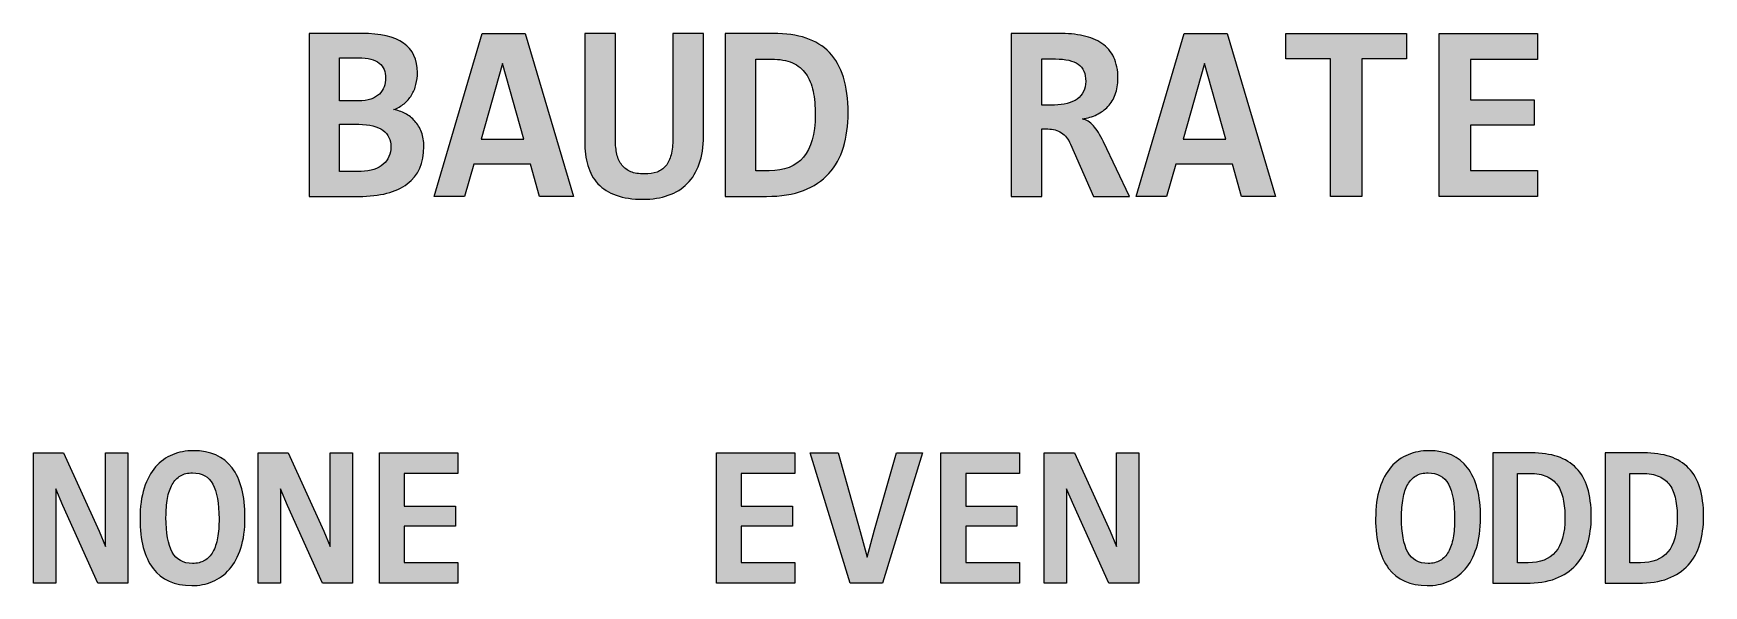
# Model space of a CAD drawing. Extents: x 264 to 349, y -535 to -258.
# Drawn here: x 270.4 to 335.8, y -444.3 to -422.7 of the extents above; entities that cross this region are included whole.
import ezdxf

# ---------------------------------------------------------------- set-up
doc = ezdxf.new("R2010")
doc.units = 0
doc.header["$MEASUREMENT"] = 0
doc.layers.add('LAYER_1', color=7, linetype='CONTINUOUS')

# ---------------------------------------------------------------- blocks, each defined once
blk = doc.blocks.new('BLOCK_7')
at = {"layer": 'LAYER_1'}
h = blk.add_hatch(color=7, dxfattribs=at)
h.dxf.hatch_style = 2
h.paths.add_polyline_path([(272.969, -444.25), (271.602, -441.203), (271.32, -440.547), (271.32, -442.664), (271.32, -444.25), (270.445, -444.25), (270.445, -439.144), (271.625, -439.144), (273.02, -442.211), (273.266, -442.809), (273.266, -440.554), (273.266, -439.144), (274.141, -439.144), (274.141, -444.25)])
h = blk.add_hatch(color=7, dxfattribs=at)
h.dxf.hatch_style = 2
edge = h.paths.add_edge_path()
edge.add_spline(control_points=[(278.73, -441.676), (278.73, -442.139), (278.676, -442.539), (278.568, -442.875), (278.46, -443.211), (278.312, -443.487), (278.123, -443.703), (277.934, -443.919), (277.713, -444.079), (277.459, -444.184), (277.205, -444.287), (276.934, -444.34), (276.645, -444.34), (275.973, -444.34), (275.467, -444.116), (275.129, -443.67), (274.791, -443.223), (274.621, -442.574), (274.621, -441.722), (274.621, -441.259), (274.675, -440.859), (274.783, -440.523), (274.891, -440.187), (275.04, -439.911), (275.229, -439.695), (275.417, -439.479), (275.639, -439.319), (275.893, -439.215), (276.146, -439.111), (276.418, -439.058), (276.707, -439.058), (277.379, -439.058), (277.884, -439.281), (278.223, -439.726), (278.561, -440.172), (278.73, -440.822), (278.73, -441.676)], knot_values=[0, 0, 0, 0, 1, 1, 1, 2, 2, 2, 3, 3, 3, 4, 4, 4, 5, 5, 5, 6, 6, 6, 7, 7, 7, 8, 8, 8, 9, 9, 9, 10, 10, 10, 11, 11, 11, 12, 12, 12, 12], degree=3, periodic=1)
edge = h.paths.add_edge_path()
edge.add_spline(control_points=[(277.715, -441.722), (277.715, -441.118), (277.634, -440.668), (277.473, -440.371), (277.311, -440.074), (277.045, -439.926), (276.676, -439.926), (276.491, -439.926), (276.333, -439.964), (276.203, -440.041), (276.073, -440.117), (275.965, -440.23), (275.881, -440.379), (275.796, -440.527), (275.734, -440.71), (275.695, -440.927), (275.656, -441.145), (275.637, -441.394), (275.637, -441.676), (275.637, -442.28), (275.718, -442.731), (275.881, -443.028), (276.043, -443.324), (276.309, -443.473), (276.676, -443.473), (276.861, -443.473), (277.019, -443.434), (277.15, -443.358), (277.282, -443.281), (277.389, -443.168), (277.473, -443.02), (277.556, -442.871), (277.617, -442.688), (277.656, -442.47), (277.695, -442.253), (277.715, -442.004), (277.715, -441.722)], knot_values=[0, 0, 0, 0, 1, 1, 1, 2, 2, 2, 3, 3, 3, 4, 4, 4, 5, 5, 5, 6, 6, 6, 7, 7, 7, 8, 8, 8, 9, 9, 9, 10, 10, 10, 11, 11, 11, 12, 12, 12, 12], degree=3, periodic=1)
h = blk.add_hatch(color=7, dxfattribs=at)
h.dxf.hatch_style = 2
h.paths.add_polyline_path([(281.766, -444.25), (280.398, -441.203), (280.117, -440.547), (280.117, -442.664), (280.117, -444.25), (279.242, -444.25), (279.242, -439.144), (280.422, -439.144), (281.816, -442.211), (282.062, -442.809), (282.062, -440.554), (282.062, -439.144), (282.938, -439.144), (282.938, -444.25)])
h = blk.add_hatch(color=7, dxfattribs=at)
h.dxf.hatch_style = 2
h.paths.add_polyline_path([(283.992, -444.25), (283.992, -439.144), (287.066, -439.144), (287.066, -439.957), (284.969, -439.957), (284.969, -441.226), (286.969, -441.226), (286.969, -442.019), (284.969, -442.019), (284.969, -443.438), (287.066, -443.438), (287.066, -444.25)])
h = blk.add_hatch(color=7, dxfattribs=at)
h.dxf.hatch_style = 2
h.paths.add_polyline_path([(297.188, -444.25), (297.188, -439.144), (300.262, -439.144), (300.262, -439.957), (298.164, -439.957), (298.164, -441.226), (300.164, -441.226), (300.164, -442.019), (298.164, -442.019), (298.164, -443.438), (300.262, -443.438), (300.262, -444.25)])
h = blk.add_hatch(color=7, dxfattribs=at)
h.dxf.hatch_style = 2
h.paths.add_polyline_path([(303.699, -444.25), (302.426, -444.25), (300.867, -439.144), (301.957, -439.144), (302.82, -442.219), (303.098, -443.227), (303.387, -442.16), (304.242, -439.144), (305.266, -439.144)])
h = blk.add_hatch(color=7, dxfattribs=at)
h.dxf.hatch_style = 2
h.paths.add_polyline_path([(305.984, -444.25), (305.984, -439.144), (309.059, -439.144), (309.059, -439.957), (306.961, -439.957), (306.961, -441.226), (308.961, -441.226), (308.961, -442.019), (306.961, -442.019), (306.961, -443.438), (309.059, -443.438), (309.059, -444.25)])
h = blk.add_hatch(color=7, dxfattribs=at)
h.dxf.hatch_style = 2
h.paths.add_polyline_path([(312.555, -444.25), (311.188, -441.203), (310.906, -440.547), (310.906, -442.664), (310.906, -444.25), (310.031, -444.25), (310.031, -439.144), (311.211, -439.144), (312.605, -442.211), (312.852, -442.809), (312.852, -440.554), (312.852, -439.144), (313.727, -439.144), (313.727, -444.25)])
h = blk.add_hatch(color=7, dxfattribs=at)
h.dxf.hatch_style = 2
edge = h.paths.add_edge_path()
edge.add_spline(control_points=[(327.113, -441.676), (327.113, -442.139), (327.059, -442.539), (326.951, -442.875), (326.843, -443.211), (326.695, -443.487), (326.506, -443.703), (326.317, -443.919), (326.096, -444.079), (325.842, -444.184), (325.588, -444.287), (325.316, -444.34), (325.027, -444.34), (324.355, -444.34), (323.85, -444.116), (323.512, -443.67), (323.173, -443.223), (323.004, -442.574), (323.004, -441.722), (323.004, -441.259), (323.058, -440.859), (323.166, -440.523), (323.274, -440.187), (323.422, -439.911), (323.611, -439.695), (323.8, -439.479), (324.021, -439.319), (324.275, -439.215), (324.529, -439.111), (324.801, -439.058), (325.09, -439.058), (325.762, -439.058), (326.267, -439.281), (326.605, -439.726), (326.944, -440.172), (327.113, -440.822), (327.113, -441.676)], knot_values=[0, 0, 0, 0, 1, 1, 1, 2, 2, 2, 3, 3, 3, 4, 4, 4, 5, 5, 5, 6, 6, 6, 7, 7, 7, 8, 8, 8, 9, 9, 9, 10, 10, 10, 11, 11, 11, 12, 12, 12, 12], degree=3, periodic=1)
edge = h.paths.add_edge_path()
edge.add_spline(control_points=[(326.098, -441.722), (326.098, -441.118), (326.017, -440.668), (325.855, -440.371), (325.694, -440.074), (325.428, -439.926), (325.059, -439.926), (324.874, -439.926), (324.716, -439.964), (324.586, -440.041), (324.456, -440.117), (324.348, -440.23), (324.264, -440.379), (324.179, -440.527), (324.117, -440.71), (324.078, -440.927), (324.039, -441.145), (324.02, -441.394), (324.02, -441.676), (324.02, -442.28), (324.101, -442.731), (324.264, -443.028), (324.426, -443.324), (324.691, -443.473), (325.059, -443.473), (325.244, -443.473), (325.402, -443.434), (325.533, -443.358), (325.665, -443.281), (325.772, -443.168), (325.855, -443.02), (325.939, -442.871), (326, -442.688), (326.039, -442.47), (326.078, -442.253), (326.098, -442.004), (326.098, -441.722)], knot_values=[0, 0, 0, 0, 1, 1, 1, 2, 2, 2, 3, 3, 3, 4, 4, 4, 5, 5, 5, 6, 6, 6, 7, 7, 7, 8, 8, 8, 9, 9, 9, 10, 10, 10, 11, 11, 11, 12, 12, 12, 12], degree=3, periodic=1)
h = blk.add_hatch(color=7, dxfattribs=at)
h.dxf.hatch_style = 2
edge = h.paths.add_edge_path()
edge.add_spline(control_points=[(331.449, -441.633), (331.449, -442.029), (331.4, -442.388), (331.303, -442.711), (331.205, -443.033), (331.053, -443.309), (330.846, -443.537), (330.639, -443.765), (330.374, -443.941), (330.051, -444.065), (329.728, -444.188), (329.341, -444.25), (328.891, -444.25), (328.891, -444.25), (327.594, -444.25), (327.594, -444.25), (327.594, -444.25), (327.594, -439.144), (327.594, -439.144), (327.594, -439.144), (329.105, -439.144), (329.105, -439.144), (329.496, -439.144), (329.838, -439.193), (330.131, -439.291), (330.424, -439.388), (330.668, -439.539), (330.863, -439.742), (331.059, -439.945), (331.205, -440.203), (331.303, -440.515), (331.4, -440.828), (331.449, -441.2), (331.449, -441.633)], knot_values=[0, 0, 0, 0, 1, 1, 1, 2, 2, 2, 3, 3, 3, 4, 4, 4, 5, 5, 5, 6, 6, 6, 7, 7, 7, 8, 8, 8, 9, 9, 9, 10, 10, 10, 11, 11, 11, 11], degree=3, periodic=1)
edge = h.paths.add_edge_path()
edge.add_spline(control_points=[(330.418, -441.695), (330.418, -441.419), (330.396, -441.173), (330.352, -440.957), (330.307, -440.74), (330.232, -440.558), (330.127, -440.408), (330.021, -440.258), (329.88, -440.144), (329.703, -440.066), (329.526, -439.988), (329.306, -439.949), (329.043, -439.949), (329.043, -439.949), (328.555, -439.949), (328.555, -439.949), (328.555, -439.949), (328.555, -443.446), (328.555, -443.446), (328.555, -443.446), (328.977, -443.446), (328.977, -443.446), (329.448, -443.446), (329.806, -443.305), (330.051, -443.024), (330.295, -442.742), (330.418, -442.299), (330.418, -441.695)], knot_values=[0, 0, 0, 0, 1, 1, 1, 2, 2, 2, 3, 3, 3, 4, 4, 4, 5, 5, 5, 6, 6, 6, 7, 7, 7, 8, 8, 8, 9, 9, 9, 9], degree=3, periodic=1)
h = blk.add_hatch(color=7, dxfattribs=at)
h.dxf.hatch_style = 2
edge = h.paths.add_edge_path()
edge.add_spline(control_points=[(335.848, -441.633), (335.848, -442.029), (335.799, -442.388), (335.701, -442.711), (335.604, -443.033), (335.451, -443.309), (335.244, -443.537), (335.037, -443.765), (334.772, -443.941), (334.449, -444.065), (334.126, -444.188), (333.74, -444.25), (333.289, -444.25), (333.289, -444.25), (331.992, -444.25), (331.992, -444.25), (331.992, -444.25), (331.992, -439.144), (331.992, -439.144), (331.992, -439.144), (333.504, -439.144), (333.504, -439.144), (333.895, -439.144), (334.236, -439.193), (334.529, -439.291), (334.822, -439.388), (335.066, -439.539), (335.262, -439.742), (335.457, -439.945), (335.604, -440.203), (335.701, -440.515), (335.799, -440.828), (335.848, -441.2), (335.848, -441.633)], knot_values=[0, 0, 0, 0, 1, 1, 1, 2, 2, 2, 3, 3, 3, 4, 4, 4, 5, 5, 5, 6, 6, 6, 7, 7, 7, 8, 8, 8, 9, 9, 9, 10, 10, 10, 11, 11, 11, 11], degree=3, periodic=1)
edge = h.paths.add_edge_path()
edge.add_spline(control_points=[(334.816, -441.695), (334.816, -441.419), (334.794, -441.173), (334.75, -440.957), (334.706, -440.74), (334.631, -440.558), (334.525, -440.408), (334.42, -440.258), (334.279, -440.144), (334.102, -440.066), (333.924, -439.988), (333.705, -439.949), (333.441, -439.949), (333.441, -439.949), (332.953, -439.949), (332.953, -439.949), (332.953, -439.949), (332.953, -443.446), (332.953, -443.446), (332.953, -443.446), (333.375, -443.446), (333.375, -443.446), (333.846, -443.446), (334.205, -443.305), (334.449, -443.024), (334.694, -442.742), (334.816, -442.299), (334.816, -441.695)], knot_values=[0, 0, 0, 0, 1, 1, 1, 2, 2, 2, 3, 3, 3, 4, 4, 4, 5, 5, 5, 6, 6, 6, 7, 7, 7, 8, 8, 8, 9, 9, 9, 9], degree=3, periodic=1)
for points in [[(272.969, -444.25), (271.602, -441.203), (271.32, -440.547), (271.32, -442.664), (271.32, -444.25), (270.445, -444.25), (270.445, -439.144), (271.625, -439.144), (273.02, -442.211), (273.266, -442.809), (273.266, -440.554), (273.266, -439.144), (274.141, -439.144), (274.141, -444.25), (272.969, -444.25)], [(281.766, -444.25), (280.398, -441.203), (280.117, -440.547), (280.117, -442.664), (280.117, -444.25), (279.242, -444.25), (279.242, -439.144), (280.422, -439.144), (281.816, -442.211), (282.062, -442.809), (282.062, -440.554), (282.062, -439.144), (282.938, -439.144), (282.938, -444.25), (281.766, -444.25)], [(283.992, -444.25), (283.992, -439.144), (287.066, -439.144), (287.066, -439.957), (284.969, -439.957), (284.969, -441.226), (286.969, -441.226), (286.969, -442.019), (284.969, -442.019), (284.969, -443.438), (287.066, -443.438), (287.066, -444.25), (283.992, -444.25)], [(297.188, -444.25), (297.188, -439.144), (300.262, -439.144), (300.262, -439.957), (298.164, -439.957), (298.164, -441.226), (300.164, -441.226), (300.164, -442.019), (298.164, -442.019), (298.164, -443.438), (300.262, -443.438), (300.262, -444.25), (297.188, -444.25)], [(303.699, -444.25), (302.426, -444.25), (300.867, -439.144), (301.957, -439.144), (302.82, -442.219), (303.098, -443.227), (303.387, -442.16), (304.242, -439.144), (305.266, -439.144), (303.699, -444.25)], [(305.984, -444.25), (305.984, -439.144), (309.059, -439.144), (309.059, -439.957), (306.961, -439.957), (306.961, -441.226), (308.961, -441.226), (308.961, -442.019), (306.961, -442.019), (306.961, -443.438), (309.059, -443.438), (309.059, -444.25), (305.984, -444.25)], [(312.555, -444.25), (311.188, -441.203), (310.906, -440.547), (310.906, -442.664), (310.906, -444.25), (310.031, -444.25), (310.031, -439.144), (311.211, -439.144), (312.605, -442.211), (312.852, -442.809), (312.852, -440.554), (312.852, -439.144), (313.727, -439.144), (313.727, -444.25), (312.555, -444.25)]]:
    blk.add_lwpolyline(points, dxfattribs=at)
for points, knots in [([(278.73, -441.676), (278.73, -442.139), (278.676, -442.539), (278.568, -442.875), (278.46, -443.211), (278.312, -443.487), (278.123, -443.703), (277.934, -443.919), (277.713, -444.079), (277.459, -444.184), (277.205, -444.287), (276.934, -444.34), (276.645, -444.34), (275.973, -444.34), (275.467, -444.116), (275.129, -443.67), (274.791, -443.223), (274.621, -442.574), (274.621, -441.722), (274.621, -441.259), (274.675, -440.859), (274.783, -440.523), (274.891, -440.187), (275.04, -439.911), (275.229, -439.695), (275.417, -439.479), (275.639, -439.319), (275.893, -439.215), (276.146, -439.111), (276.418, -439.058), (276.707, -439.058), (277.379, -439.058), (277.884, -439.281), (278.223, -439.726), (278.561, -440.172), (278.73, -440.822), (278.73, -441.676)], [0, 0, 0, 0, 1, 1, 1, 2, 2, 2, 3, 3, 3, 4, 4, 4, 5, 5, 5, 6, 6, 6, 7, 7, 7, 8, 8, 8, 9, 9, 9, 10, 10, 10, 11, 11, 11, 12, 12, 12, 12]), ([(327.113, -441.676), (327.113, -442.139), (327.059, -442.539), (326.951, -442.875), (326.843, -443.211), (326.695, -443.487), (326.506, -443.703), (326.317, -443.919), (326.096, -444.079), (325.842, -444.184), (325.588, -444.287), (325.316, -444.34), (325.027, -444.34), (324.355, -444.34), (323.85, -444.116), (323.512, -443.67), (323.173, -443.223), (323.004, -442.574), (323.004, -441.722), (323.004, -441.259), (323.058, -440.859), (323.166, -440.523), (323.274, -440.187), (323.422, -439.911), (323.611, -439.695), (323.8, -439.479), (324.021, -439.319), (324.275, -439.215), (324.529, -439.111), (324.801, -439.058), (325.09, -439.058), (325.762, -439.058), (326.267, -439.281), (326.605, -439.726), (326.944, -440.172), (327.113, -440.822), (327.113, -441.676)], [0, 0, 0, 0, 1, 1, 1, 2, 2, 2, 3, 3, 3, 4, 4, 4, 5, 5, 5, 6, 6, 6, 7, 7, 7, 8, 8, 8, 9, 9, 9, 10, 10, 10, 11, 11, 11, 12, 12, 12, 12]), ([(331.449, -441.633), (331.449, -442.029), (331.4, -442.388), (331.303, -442.711), (331.205, -443.033), (331.053, -443.309), (330.846, -443.537), (330.639, -443.765), (330.374, -443.941), (330.051, -444.065), (329.728, -444.188), (329.341, -444.25), (328.891, -444.25), (328.891, -444.25), (327.594, -444.25), (327.594, -444.25), (327.594, -444.25), (327.594, -439.144), (327.594, -439.144), (327.594, -439.144), (329.105, -439.144), (329.105, -439.144), (329.496, -439.144), (329.838, -439.193), (330.131, -439.291), (330.424, -439.388), (330.668, -439.539), (330.863, -439.742), (331.059, -439.945), (331.205, -440.203), (331.303, -440.515), (331.4, -440.828), (331.449, -441.2), (331.449, -441.633)], [0, 0, 0, 0, 1, 1, 1, 2, 2, 2, 3, 3, 3, 4, 4, 4, 5, 5, 5, 6, 6, 6, 7, 7, 7, 8, 8, 8, 9, 9, 9, 10, 10, 10, 11, 11, 11, 11]), ([(335.848, -441.633), (335.848, -442.029), (335.799, -442.388), (335.701, -442.711), (335.604, -443.033), (335.451, -443.309), (335.244, -443.537), (335.037, -443.765), (334.772, -443.941), (334.449, -444.065), (334.126, -444.188), (333.74, -444.25), (333.289, -444.25), (333.289, -444.25), (331.992, -444.25), (331.992, -444.25), (331.992, -444.25), (331.992, -439.144), (331.992, -439.144), (331.992, -439.144), (333.504, -439.144), (333.504, -439.144), (333.895, -439.144), (334.236, -439.193), (334.529, -439.291), (334.822, -439.388), (335.066, -439.539), (335.262, -439.742), (335.457, -439.945), (335.604, -440.203), (335.701, -440.515), (335.799, -440.828), (335.848, -441.2), (335.848, -441.633)], [0, 0, 0, 0, 1, 1, 1, 2, 2, 2, 3, 3, 3, 4, 4, 4, 5, 5, 5, 6, 6, 6, 7, 7, 7, 8, 8, 8, 9, 9, 9, 10, 10, 10, 11, 11, 11, 11]), ([(277.715, -441.722), (277.715, -441.118), (277.634, -440.668), (277.473, -440.371), (277.311, -440.074), (277.045, -439.926), (276.676, -439.926), (276.491, -439.926), (276.333, -439.964), (276.203, -440.041), (276.073, -440.117), (275.965, -440.23), (275.881, -440.379), (275.796, -440.527), (275.734, -440.71), (275.695, -440.927), (275.656, -441.145), (275.637, -441.394), (275.637, -441.676), (275.637, -442.28), (275.718, -442.731), (275.881, -443.028), (276.043, -443.324), (276.309, -443.473), (276.676, -443.473), (276.861, -443.473), (277.019, -443.434), (277.15, -443.358), (277.282, -443.281), (277.389, -443.168), (277.473, -443.02), (277.556, -442.871), (277.617, -442.688), (277.656, -442.47), (277.695, -442.253), (277.715, -442.004), (277.715, -441.722)], [0, 0, 0, 0, 1, 1, 1, 2, 2, 2, 3, 3, 3, 4, 4, 4, 5, 5, 5, 6, 6, 6, 7, 7, 7, 8, 8, 8, 9, 9, 9, 10, 10, 10, 11, 11, 11, 12, 12, 12, 12]), ([(326.098, -441.722), (326.098, -441.118), (326.017, -440.668), (325.855, -440.371), (325.694, -440.074), (325.428, -439.926), (325.059, -439.926), (324.874, -439.926), (324.716, -439.964), (324.586, -440.041), (324.456, -440.117), (324.348, -440.23), (324.264, -440.379), (324.179, -440.527), (324.117, -440.71), (324.078, -440.927), (324.039, -441.145), (324.02, -441.394), (324.02, -441.676), (324.02, -442.28), (324.101, -442.731), (324.264, -443.028), (324.426, -443.324), (324.691, -443.473), (325.059, -443.473), (325.244, -443.473), (325.402, -443.434), (325.533, -443.358), (325.665, -443.281), (325.772, -443.168), (325.855, -443.02), (325.939, -442.871), (326, -442.688), (326.039, -442.47), (326.078, -442.253), (326.098, -442.004), (326.098, -441.722)], [0, 0, 0, 0, 1, 1, 1, 2, 2, 2, 3, 3, 3, 4, 4, 4, 5, 5, 5, 6, 6, 6, 7, 7, 7, 8, 8, 8, 9, 9, 9, 10, 10, 10, 11, 11, 11, 12, 12, 12, 12]), ([(330.418, -441.695), (330.418, -441.419), (330.396, -441.173), (330.352, -440.957), (330.307, -440.74), (330.232, -440.558), (330.127, -440.408), (330.021, -440.258), (329.88, -440.144), (329.703, -440.066), (329.526, -439.988), (329.306, -439.949), (329.043, -439.949), (329.043, -439.949), (328.555, -439.949), (328.555, -439.949), (328.555, -439.949), (328.555, -443.446), (328.555, -443.446), (328.555, -443.446), (328.977, -443.446), (328.977, -443.446), (329.448, -443.446), (329.806, -443.305), (330.051, -443.024), (330.295, -442.742), (330.418, -442.299), (330.418, -441.695)], [0, 0, 0, 0, 1, 1, 1, 2, 2, 2, 3, 3, 3, 4, 4, 4, 5, 5, 5, 6, 6, 6, 7, 7, 7, 8, 8, 8, 9, 9, 9, 9]), ([(334.816, -441.695), (334.816, -441.419), (334.794, -441.173), (334.75, -440.957), (334.706, -440.74), (334.631, -440.558), (334.525, -440.408), (334.42, -440.258), (334.279, -440.144), (334.102, -440.066), (333.924, -439.988), (333.705, -439.949), (333.441, -439.949), (333.441, -439.949), (332.953, -439.949), (332.953, -439.949), (332.953, -439.949), (332.953, -443.446), (332.953, -443.446), (332.953, -443.446), (333.375, -443.446), (333.375, -443.446), (333.846, -443.446), (334.205, -443.305), (334.449, -443.024), (334.694, -442.742), (334.816, -442.299), (334.816, -441.695)], [0, 0, 0, 0, 1, 1, 1, 2, 2, 2, 3, 3, 3, 4, 4, 4, 5, 5, 5, 6, 6, 6, 7, 7, 7, 8, 8, 8, 9, 9, 9, 9])]:
    blk.add_open_spline(points, degree=3, knots=knots, dxfattribs=at)
blk = doc.blocks.new('BLOCK_8')
at = {"layer": 'LAYER_1'}
h = blk.add_hatch(color=7, dxfattribs=at)
h.dxf.hatch_style = 2
edge = h.paths.add_edge_path()
edge.add_spline(control_points=[(281.245, -429.104), (281.245, -429.104), (281.245, -422.722), (281.245, -422.722), (281.245, -422.722), (283.306, -422.722), (283.306, -422.722), (284.032, -422.722), (284.576, -422.849), (284.939, -423.103), (285.302, -423.357), (285.483, -423.741), (285.483, -424.255), (285.483, -424.415), (285.465, -424.57), (285.427, -424.721), (285.39, -424.873), (285.332, -425.012), (285.254, -425.139), (285.176, -425.266), (285.078, -425.378), (284.961, -425.476), (284.844, -425.573), (284.706, -425.65), (284.546, -425.705), (284.706, -425.731), (284.857, -425.782), (285.002, -425.859), (285.147, -425.936), (285.274, -426.035), (285.383, -426.157), (285.492, -426.279), (285.579, -426.423), (285.642, -426.589), (285.706, -426.755), (285.737, -426.941), (285.737, -427.146), (285.737, -427.797), (285.519, -428.286), (285.083, -428.613), (284.647, -428.94), (284.017, -429.104), (283.193, -429.104), (283.193, -429.104), (281.245, -429.104), (281.245, -429.104)], knot_values=[0, 0, 0, 0, 1, 1, 1, 2, 2, 2, 3, 3, 3, 4, 4, 4, 5, 5, 5, 6, 6, 6, 7, 7, 7, 8, 8, 8, 9, 9, 9, 10, 10, 10, 11, 11, 11, 12, 12, 12, 13, 13, 13, 14, 14, 14, 15, 15, 15, 15], degree=3, periodic=1)
edge = h.paths.add_edge_path()
edge.add_spline(control_points=[(284.233, -424.465), (284.233, -424.344), (284.214, -424.236), (284.175, -424.138), (284.136, -424.04), (284.073, -423.957), (283.987, -423.889), (283.9, -423.821), (283.79, -423.768), (283.655, -423.73), (283.52, -423.693), (283.356, -423.674), (283.164, -423.674), (283.164, -423.674), (282.437, -423.674), (282.437, -423.674), (282.437, -423.674), (282.437, -425.364), (282.437, -425.364), (282.437, -425.364), (283.164, -425.364), (283.164, -425.364), (283.359, -425.364), (283.524, -425.34), (283.66, -425.293), (283.795, -425.245), (283.905, -425.18), (283.992, -425.097), (284.078, -425.014), (284.14, -424.919), (284.177, -424.812), (284.215, -424.704), (284.233, -424.589), (284.233, -424.465)], knot_values=[0, 0, 0, 0, 1, 1, 1, 2, 2, 2, 3, 3, 3, 4, 4, 4, 5, 5, 5, 6, 6, 6, 7, 7, 7, 8, 8, 8, 9, 9, 9, 10, 10, 10, 11, 11, 11, 11], degree=3, periodic=1)
edge = h.paths.add_edge_path()
edge.add_spline(control_points=[(283.276, -428.122), (283.468, -428.122), (283.637, -428.098), (283.782, -428.049), (283.927, -428), (284.048, -427.933), (284.146, -427.846), (284.243, -427.76), (284.317, -427.658), (284.368, -427.541), (284.418, -427.424), (284.443, -427.299), (284.443, -427.165), (284.443, -426.888), (284.34, -426.672), (284.133, -426.516), (283.927, -426.36), (283.61, -426.281), (283.184, -426.281), (283.184, -426.281), (282.437, -426.281), (282.437, -426.281), (282.437, -426.281), (282.437, -428.122), (282.437, -428.122), (282.437, -428.122), (283.276, -428.122), (283.276, -428.122)], knot_values=[0, 0, 0, 0, 1, 1, 1, 2, 2, 2, 3, 3, 3, 4, 4, 4, 5, 5, 5, 6, 6, 6, 7, 7, 7, 8, 8, 8, 9, 9, 9, 9], degree=3, periodic=1)
h = blk.add_hatch(color=7, dxfattribs=at)
h.dxf.hatch_style = 2
h.paths.add_polyline_path([(290.264, -429.104), (289.912, -427.844), (287.686, -427.844), (287.324, -429.104), (286.133, -429.104), (288.022, -422.722), (289.702, -422.722), (291.592, -429.104)])
h.paths.add_polyline_path([(288.813, -423.894), (287.974, -426.863), (289.644, -426.863)])
h = blk.add_hatch(color=7, dxfattribs=at)
h.dxf.hatch_style = 2
edge = h.paths.add_edge_path()
edge.add_spline(control_points=[(296.685, -426.755), (296.685, -427.162), (296.63, -427.519), (296.521, -427.827), (296.412, -428.135), (296.256, -428.391), (296.052, -428.596), (295.849, -428.801), (295.601, -428.956), (295.308, -429.06), (295.015, -429.164), (294.686, -429.216), (294.321, -429.216), (293.911, -429.216), (293.56, -429.164), (293.267, -429.06), (292.974, -428.956), (292.736, -428.806), (292.554, -428.611), (292.372, -428.415), (292.24, -428.177), (292.158, -427.898), (292.077, -427.618), (292.036, -427.303), (292.036, -426.955), (292.036, -426.955), (292.036, -422.722), (292.036, -422.722), (292.036, -422.722), (293.237, -422.722), (293.237, -422.722), (293.237, -422.722), (293.237, -426.882), (293.237, -426.882), (293.237, -427.097), (293.256, -427.287), (293.293, -427.453), (293.331, -427.619), (293.396, -427.76), (293.489, -427.876), (293.582, -427.991), (293.698, -428.078), (293.838, -428.137), (293.978, -428.196), (294.154, -428.225), (294.365, -428.225), (294.564, -428.225), (294.731, -428.199), (294.868, -428.149), (295.005, -428.099), (295.119, -428.017), (295.21, -427.905), (295.301, -427.793), (295.37, -427.649), (295.415, -427.473), (295.46, -427.297), (295.483, -427.084), (295.483, -426.833), (295.483, -426.833), (295.483, -422.722), (295.483, -422.722), (295.483, -422.722), (296.685, -422.722), (296.685, -422.722), (296.685, -422.722), (296.685, -426.755), (296.685, -426.755)], knot_values=[0, 0, 0, 0, 1, 1, 1, 2, 2, 2, 3, 3, 3, 4, 4, 4, 5, 5, 5, 6, 6, 6, 7, 7, 7, 8, 8, 8, 9, 9, 9, 10, 10, 10, 11, 11, 11, 12, 12, 12, 13, 13, 13, 14, 14, 14, 15, 15, 15, 16, 16, 16, 17, 17, 17, 18, 18, 18, 19, 19, 19, 20, 20, 20, 21, 21, 21, 22, 22, 22, 22], degree=3, periodic=1)
h = blk.add_hatch(color=7, dxfattribs=at)
h.dxf.hatch_style = 2
edge = h.paths.add_edge_path()
edge.add_spline(control_points=[(302.349, -425.832), (302.349, -426.327), (302.288, -426.776), (302.166, -427.18), (302.043, -427.584), (301.853, -427.928), (301.594, -428.213), (301.335, -428.497), (301.004, -428.717), (300.601, -428.872), (300.197, -429.027), (299.713, -429.104), (299.15, -429.104), (299.15, -429.104), (297.529, -429.104), (297.529, -429.104), (297.529, -429.104), (297.529, -422.722), (297.529, -422.722), (297.529, -422.722), (299.419, -422.722), (299.419, -422.722), (299.907, -422.722), (300.334, -422.783), (300.701, -422.905), (301.067, -423.027), (301.372, -423.215), (301.616, -423.469), (301.86, -423.723), (302.043, -424.045), (302.166, -424.436), (302.288, -424.826), (302.349, -425.292), (302.349, -425.832)], knot_values=[0, 0, 0, 0, 1, 1, 1, 2, 2, 2, 3, 3, 3, 4, 4, 4, 5, 5, 5, 6, 6, 6, 7, 7, 7, 8, 8, 8, 9, 9, 9, 10, 10, 10, 11, 11, 11, 11], degree=3, periodic=1)
edge = h.paths.add_edge_path()
edge.add_spline(control_points=[(301.06, -425.91), (301.06, -425.565), (301.032, -425.258), (300.977, -424.988), (300.921, -424.718), (300.828, -424.489), (300.696, -424.302), (300.564, -424.115), (300.387, -423.972), (300.166, -423.874), (299.945, -423.777), (299.669, -423.728), (299.341, -423.728), (299.341, -423.728), (298.73, -423.728), (298.73, -423.728), (298.73, -423.728), (298.73, -428.098), (298.73, -428.098), (298.73, -428.098), (299.258, -428.098), (299.258, -428.098), (299.847, -428.098), (300.294, -427.922), (300.601, -427.571), (300.907, -427.219), (301.06, -426.666), (301.06, -425.91)], knot_values=[0, 0, 0, 0, 1, 1, 1, 2, 2, 2, 3, 3, 3, 4, 4, 4, 5, 5, 5, 6, 6, 6, 7, 7, 7, 8, 8, 8, 9, 9, 9, 9], degree=3, periodic=1)
h = blk.add_hatch(color=7, dxfattribs=at)
h.dxf.hatch_style = 2
edge = h.paths.add_edge_path()
edge.add_spline(control_points=[(311.953, -429.104), (311.953, -429.104), (311.055, -427.053), (311.055, -427.053), (310.97, -426.858), (310.852, -426.71), (310.701, -426.611), (310.549, -426.512), (310.371, -426.462), (310.166, -426.462), (310.166, -426.462), (309.937, -426.462), (309.937, -426.462), (309.937, -426.462), (309.937, -429.104), (309.937, -429.104), (309.937, -429.104), (308.735, -429.104), (308.735, -429.104), (308.735, -429.104), (308.735, -422.722), (308.735, -422.722), (308.735, -422.722), (310.596, -422.722), (310.596, -422.722), (310.947, -422.722), (311.266, -422.752), (311.553, -422.812), (311.839, -422.872), (312.083, -422.972), (312.285, -423.113), (312.487, -423.253), (312.643, -423.435), (312.751, -423.659), (312.86, -423.884), (312.915, -424.159), (312.915, -424.485), (312.915, -424.719), (312.881, -424.927), (312.812, -425.11), (312.744, -425.292), (312.648, -425.449), (312.524, -425.581), (312.401, -425.713), (312.253, -425.819), (312.083, -425.901), (311.912, -425.982), (311.725, -426.039), (311.523, -426.072), (311.68, -426.104), (311.823, -426.193), (311.953, -426.338), (312.083, -426.483), (312.213, -426.692), (312.344, -426.965), (312.344, -426.965), (313.364, -429.104), (313.364, -429.104), (313.364, -429.104), (311.953, -429.104), (311.953, -429.104)], knot_values=[0, 0, 0, 0, 1, 1, 1, 2, 2, 2, 3, 3, 3, 4, 4, 4, 5, 5, 5, 6, 6, 6, 7, 7, 7, 8, 8, 8, 9, 9, 9, 10, 10, 10, 11, 11, 11, 12, 12, 12, 13, 13, 13, 14, 14, 14, 15, 15, 15, 16, 16, 16, 17, 17, 17, 18, 18, 18, 19, 19, 19, 20, 20, 20, 20], degree=3, periodic=1)
edge = h.paths.add_edge_path()
edge.add_spline(control_points=[(311.655, -424.602), (311.655, -424.289), (311.556, -424.065), (311.357, -423.928), (311.159, -423.791), (310.861, -423.723), (310.464, -423.723), (310.464, -423.723), (309.937, -423.723), (309.937, -423.723), (309.937, -423.723), (309.937, -425.525), (309.937, -425.525), (309.937, -425.525), (310.425, -425.525), (310.425, -425.525), (310.61, -425.525), (310.779, -425.505), (310.93, -425.466), (311.082, -425.427), (311.211, -425.368), (311.318, -425.29), (311.426, -425.212), (311.509, -425.115), (311.567, -425), (311.626, -424.884), (311.655, -424.752), (311.655, -424.602)], knot_values=[0, 0, 0, 0, 1, 1, 1, 2, 2, 2, 3, 3, 3, 4, 4, 4, 5, 5, 5, 6, 6, 6, 7, 7, 7, 8, 8, 8, 9, 9, 9, 9], degree=3, periodic=1)
h = blk.add_hatch(color=7, dxfattribs=at)
h.dxf.hatch_style = 2
h.paths.add_polyline_path([(317.754, -429.104), (317.402, -427.844), (315.176, -427.844), (314.814, -429.104), (313.623, -429.104), (315.513, -422.722), (317.192, -422.722), (319.082, -429.104)])
h.paths.add_polyline_path([(316.304, -423.894), (315.464, -426.863), (317.134, -426.863)])
h = blk.add_hatch(color=7, dxfattribs=at)
h.dxf.hatch_style = 2
h.paths.add_polyline_path([(322.466, -423.723), (322.466, -429.104), (321.235, -429.104), (321.235, -423.723), (319.487, -423.723), (319.487, -422.722), (324.214, -422.722), (324.214, -423.723)])
h = blk.add_hatch(color=7, dxfattribs=at)
h.dxf.hatch_style = 2
h.paths.add_polyline_path([(325.498, -429.104), (325.498, -422.722), (329.341, -422.722), (329.341, -423.738), (326.719, -423.738), (326.719, -425.324), (329.219, -425.324), (329.219, -426.316), (326.719, -426.316), (326.719, -428.088), (329.341, -428.088), (329.341, -429.104)])
for points in [[(290.264, -429.104), (289.912, -427.844), (287.686, -427.844), (287.324, -429.104), (286.133, -429.104), (288.022, -422.722), (289.702, -422.722), (291.592, -429.104), (290.264, -429.104)], [(317.754, -429.104), (317.402, -427.844), (315.176, -427.844), (314.814, -429.104), (313.623, -429.104), (315.513, -422.722), (317.192, -422.722), (319.082, -429.104), (317.754, -429.104)], [(322.466, -423.723), (322.466, -429.104), (321.235, -429.104), (321.235, -423.723), (319.487, -423.723), (319.487, -422.722), (324.214, -422.722), (324.214, -423.723), (322.466, -423.723)], [(325.498, -429.104), (325.498, -422.722), (329.341, -422.722), (329.341, -423.738), (326.719, -423.738), (326.719, -425.324), (329.219, -425.324), (329.219, -426.316), (326.719, -426.316), (326.719, -428.088), (329.341, -428.088), (329.341, -429.104), (325.498, -429.104)], [(288.813, -423.894), (287.974, -426.863), (289.644, -426.863), (288.813, -423.894)], [(316.304, -423.894), (315.464, -426.863), (317.134, -426.863), (316.304, -423.894)]]:
    blk.add_lwpolyline(points, dxfattribs=at)
for points, knots in [([(281.245, -429.104), (281.245, -429.104), (281.245, -422.722), (281.245, -422.722), (281.245, -422.722), (283.306, -422.722), (283.306, -422.722), (284.032, -422.722), (284.576, -422.849), (284.939, -423.103), (285.302, -423.357), (285.483, -423.741), (285.483, -424.255), (285.483, -424.415), (285.465, -424.57), (285.427, -424.721), (285.39, -424.873), (285.332, -425.012), (285.254, -425.139), (285.176, -425.266), (285.078, -425.378), (284.961, -425.476), (284.844, -425.573), (284.706, -425.65), (284.546, -425.705), (284.706, -425.731), (284.857, -425.782), (285.002, -425.859), (285.147, -425.936), (285.274, -426.035), (285.383, -426.157), (285.492, -426.279), (285.579, -426.423), (285.642, -426.589), (285.706, -426.755), (285.737, -426.941), (285.737, -427.146), (285.737, -427.797), (285.519, -428.286), (285.083, -428.613), (284.647, -428.94), (284.017, -429.104), (283.193, -429.104), (283.193, -429.104), (281.245, -429.104), (281.245, -429.104)], [0, 0, 0, 0, 1, 1, 1, 2, 2, 2, 3, 3, 3, 4, 4, 4, 5, 5, 5, 6, 6, 6, 7, 7, 7, 8, 8, 8, 9, 9, 9, 10, 10, 10, 11, 11, 11, 12, 12, 12, 13, 13, 13, 14, 14, 14, 15, 15, 15, 15]), ([(296.685, -426.755), (296.685, -427.162), (296.63, -427.519), (296.521, -427.827), (296.412, -428.135), (296.256, -428.391), (296.052, -428.596), (295.849, -428.801), (295.601, -428.956), (295.308, -429.06), (295.015, -429.164), (294.686, -429.216), (294.321, -429.216), (293.911, -429.216), (293.56, -429.164), (293.267, -429.06), (292.974, -428.956), (292.736, -428.806), (292.554, -428.611), (292.372, -428.415), (292.24, -428.177), (292.158, -427.898), (292.077, -427.618), (292.036, -427.303), (292.036, -426.955), (292.036, -426.955), (292.036, -422.722), (292.036, -422.722), (292.036, -422.722), (293.237, -422.722), (293.237, -422.722), (293.237, -422.722), (293.237, -426.882), (293.237, -426.882), (293.237, -427.097), (293.256, -427.287), (293.293, -427.453), (293.331, -427.619), (293.396, -427.76), (293.489, -427.876), (293.582, -427.991), (293.698, -428.078), (293.838, -428.137), (293.978, -428.196), (294.154, -428.225), (294.365, -428.225), (294.564, -428.225), (294.731, -428.199), (294.868, -428.149), (295.005, -428.099), (295.119, -428.017), (295.21, -427.905), (295.301, -427.793), (295.37, -427.649), (295.415, -427.473), (295.46, -427.297), (295.483, -427.084), (295.483, -426.833), (295.483, -426.833), (295.483, -422.722), (295.483, -422.722), (295.483, -422.722), (296.685, -422.722), (296.685, -422.722), (296.685, -422.722), (296.685, -426.755), (296.685, -426.755)], [0, 0, 0, 0, 1, 1, 1, 2, 2, 2, 3, 3, 3, 4, 4, 4, 5, 5, 5, 6, 6, 6, 7, 7, 7, 8, 8, 8, 9, 9, 9, 10, 10, 10, 11, 11, 11, 12, 12, 12, 13, 13, 13, 14, 14, 14, 15, 15, 15, 16, 16, 16, 17, 17, 17, 18, 18, 18, 19, 19, 19, 20, 20, 20, 21, 21, 21, 22, 22, 22, 22]), ([(302.349, -425.832), (302.349, -426.327), (302.288, -426.776), (302.166, -427.18), (302.043, -427.584), (301.853, -427.928), (301.594, -428.213), (301.335, -428.497), (301.004, -428.717), (300.601, -428.872), (300.197, -429.027), (299.713, -429.104), (299.15, -429.104), (299.15, -429.104), (297.529, -429.104), (297.529, -429.104), (297.529, -429.104), (297.529, -422.722), (297.529, -422.722), (297.529, -422.722), (299.419, -422.722), (299.419, -422.722), (299.907, -422.722), (300.334, -422.783), (300.701, -422.905), (301.067, -423.027), (301.372, -423.215), (301.616, -423.469), (301.86, -423.723), (302.043, -424.045), (302.166, -424.436), (302.288, -424.826), (302.349, -425.292), (302.349, -425.832)], [0, 0, 0, 0, 1, 1, 1, 2, 2, 2, 3, 3, 3, 4, 4, 4, 5, 5, 5, 6, 6, 6, 7, 7, 7, 8, 8, 8, 9, 9, 9, 10, 10, 10, 11, 11, 11, 11]), ([(311.953, -429.104), (311.953, -429.104), (311.055, -427.053), (311.055, -427.053), (310.97, -426.858), (310.852, -426.71), (310.701, -426.611), (310.549, -426.512), (310.371, -426.462), (310.166, -426.462), (310.166, -426.462), (309.937, -426.462), (309.937, -426.462), (309.937, -426.462), (309.937, -429.104), (309.937, -429.104), (309.937, -429.104), (308.735, -429.104), (308.735, -429.104), (308.735, -429.104), (308.735, -422.722), (308.735, -422.722), (308.735, -422.722), (310.596, -422.722), (310.596, -422.722), (310.947, -422.722), (311.266, -422.752), (311.553, -422.812), (311.839, -422.872), (312.083, -422.972), (312.285, -423.113), (312.487, -423.253), (312.643, -423.435), (312.751, -423.659), (312.86, -423.884), (312.915, -424.159), (312.915, -424.485), (312.915, -424.719), (312.881, -424.927), (312.812, -425.11), (312.744, -425.292), (312.648, -425.449), (312.524, -425.581), (312.401, -425.713), (312.253, -425.819), (312.083, -425.901), (311.912, -425.982), (311.725, -426.039), (311.523, -426.072), (311.68, -426.104), (311.823, -426.193), (311.953, -426.338), (312.083, -426.483), (312.213, -426.692), (312.344, -426.965), (312.344, -426.965), (313.364, -429.104), (313.364, -429.104), (313.364, -429.104), (311.953, -429.104), (311.953, -429.104)], [0, 0, 0, 0, 1, 1, 1, 2, 2, 2, 3, 3, 3, 4, 4, 4, 5, 5, 5, 6, 6, 6, 7, 7, 7, 8, 8, 8, 9, 9, 9, 10, 10, 10, 11, 11, 11, 12, 12, 12, 13, 13, 13, 14, 14, 14, 15, 15, 15, 16, 16, 16, 17, 17, 17, 18, 18, 18, 19, 19, 19, 20, 20, 20, 20]), ([(284.233, -424.465), (284.233, -424.344), (284.214, -424.236), (284.175, -424.138), (284.136, -424.04), (284.073, -423.957), (283.987, -423.889), (283.9, -423.821), (283.79, -423.768), (283.655, -423.73), (283.52, -423.693), (283.356, -423.674), (283.164, -423.674), (283.164, -423.674), (282.437, -423.674), (282.437, -423.674), (282.437, -423.674), (282.437, -425.364), (282.437, -425.364), (282.437, -425.364), (283.164, -425.364), (283.164, -425.364), (283.359, -425.364), (283.524, -425.34), (283.66, -425.293), (283.795, -425.245), (283.905, -425.18), (283.992, -425.097), (284.078, -425.014), (284.14, -424.919), (284.177, -424.812), (284.215, -424.704), (284.233, -424.589), (284.233, -424.465)], [0, 0, 0, 0, 1, 1, 1, 2, 2, 2, 3, 3, 3, 4, 4, 4, 5, 5, 5, 6, 6, 6, 7, 7, 7, 8, 8, 8, 9, 9, 9, 10, 10, 10, 11, 11, 11, 11]), ([(301.06, -425.91), (301.06, -425.565), (301.032, -425.258), (300.977, -424.988), (300.921, -424.718), (300.828, -424.489), (300.696, -424.302), (300.564, -424.115), (300.387, -423.972), (300.166, -423.874), (299.945, -423.777), (299.669, -423.728), (299.341, -423.728), (299.341, -423.728), (298.73, -423.728), (298.73, -423.728), (298.73, -423.728), (298.73, -428.098), (298.73, -428.098), (298.73, -428.098), (299.258, -428.098), (299.258, -428.098), (299.847, -428.098), (300.294, -427.922), (300.601, -427.571), (300.907, -427.219), (301.06, -426.666), (301.06, -425.91)], [0, 0, 0, 0, 1, 1, 1, 2, 2, 2, 3, 3, 3, 4, 4, 4, 5, 5, 5, 6, 6, 6, 7, 7, 7, 8, 8, 8, 9, 9, 9, 9]), ([(311.655, -424.602), (311.655, -424.289), (311.556, -424.065), (311.357, -423.928), (311.159, -423.791), (310.861, -423.723), (310.464, -423.723), (310.464, -423.723), (309.937, -423.723), (309.937, -423.723), (309.937, -423.723), (309.937, -425.525), (309.937, -425.525), (309.937, -425.525), (310.425, -425.525), (310.425, -425.525), (310.61, -425.525), (310.779, -425.505), (310.93, -425.466), (311.082, -425.427), (311.211, -425.368), (311.318, -425.29), (311.426, -425.212), (311.509, -425.115), (311.567, -425), (311.626, -424.884), (311.655, -424.752), (311.655, -424.602)], [0, 0, 0, 0, 1, 1, 1, 2, 2, 2, 3, 3, 3, 4, 4, 4, 5, 5, 5, 6, 6, 6, 7, 7, 7, 8, 8, 8, 9, 9, 9, 9]), ([(283.276, -428.122), (283.468, -428.122), (283.637, -428.098), (283.782, -428.049), (283.927, -428), (284.048, -427.933), (284.146, -427.846), (284.243, -427.76), (284.317, -427.658), (284.368, -427.541), (284.418, -427.424), (284.443, -427.299), (284.443, -427.165), (284.443, -426.888), (284.34, -426.672), (284.133, -426.516), (283.927, -426.36), (283.61, -426.281), (283.184, -426.281), (283.184, -426.281), (282.437, -426.281), (282.437, -426.281), (282.437, -426.281), (282.437, -428.122), (282.437, -428.122), (282.437, -428.122), (283.276, -428.122), (283.276, -428.122)], [0, 0, 0, 0, 1, 1, 1, 2, 2, 2, 3, 3, 3, 4, 4, 4, 5, 5, 5, 6, 6, 6, 7, 7, 7, 8, 8, 8, 9, 9, 9, 9])]:
    blk.add_open_spline(points, degree=3, knots=knots, dxfattribs=at)

msp = doc.modelspace()

# ---------------------------------------------------------------- block references
at = {"layer": 'LAYER_1'}
for name in ['BLOCK_8', 'BLOCK_7']:
    msp.add_blockref(name, (0, 0), dxfattribs=at)

doc.saveas('drawing.dxf')
